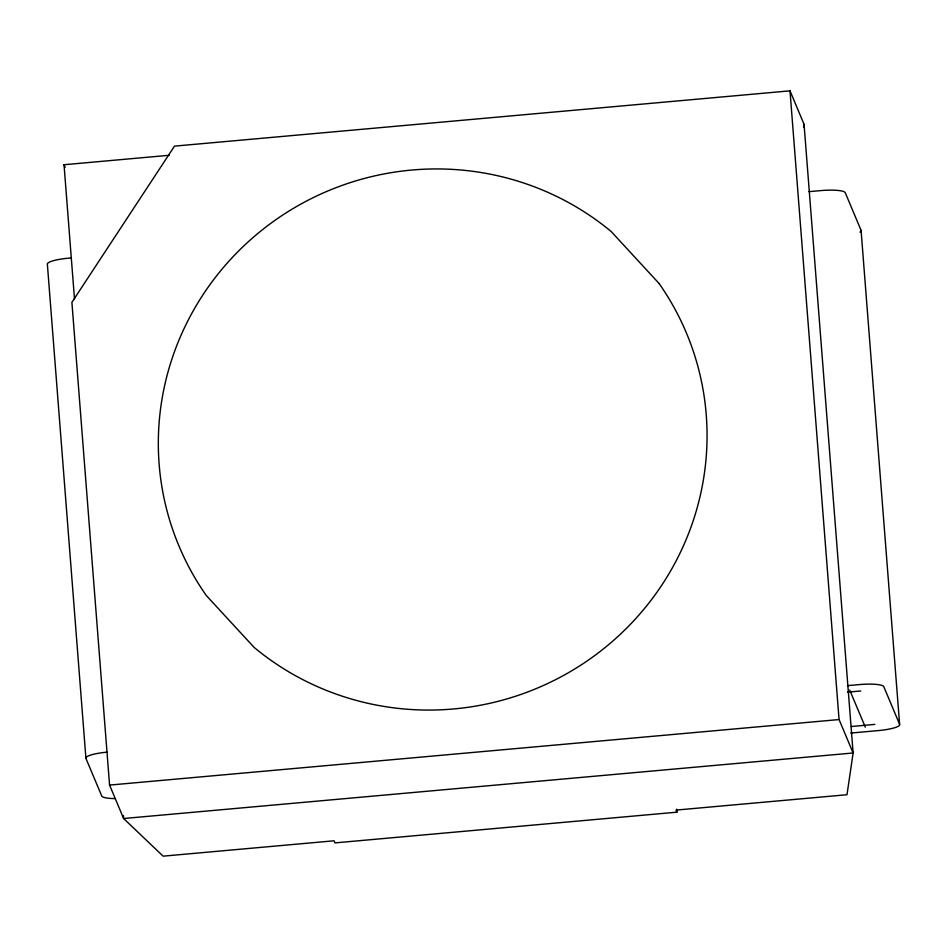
<?xml version="1.0" encoding="UTF-8"?>
<svg xmlns="http://www.w3.org/2000/svg" width="947" height="947" viewBox="0 0 947 947"><rect width="100%" height="100%" fill="white"/><g stroke="black" fill="none" stroke-linecap="round" stroke-linejoin="round"><path stroke-width="1.42" d="M803.636 127.147L804.05 124.27L789.999 90.841L174.497 146.134L71.901 302.318L109.568 785.087L123.619 818.516L163.109 856.159L334.078 840.794L334.954 842.889L676.904 812.171L676.679 809.223M74.493 298.885L64.029 164.731L169.241 155.272M71.356 257.915L68.421 258.188A22.929 4.309 -4.5 0 0 47.386 264.414L85.928 758.393L101.743 796.001A22.929 4.309 -4.5 0 0 114.658 798.593M808.939 191.661L820.706 190.607A22.929 4.309 -4.5 0 1 845.257 192.738L861.072 230.346L899.614 724.337A22.929 4.309 -4.5 0 1 878.579 730.563L850.761 733.061M847.494 685.652L859.26 684.598A22.929 4.309 -4.5 0 1 883.811 686.729L899.614 724.337M847.553 692.15L860.776 690.967M109.568 785.087L839.066 719.554L853.117 752.983L846.997 794.722L676.028 810.087L676.904 812.171M851.341 726.503L874.827 724.396M849.696 690.008L865.333 727.201M64.029 164.731L65.142 167.37M804.05 124.27L853.117 752.983L123.619 818.516L123.394 815.568M789.999 90.841L839.066 719.554M85.928 758.393A22.929 4.309 -4.5 0 1 106.975 752.167M861.072 230.346A22.929 4.309 -4.5 0 1 860.006 232.098M659.088 283.496L611.253 231.601A275.175 269.741 -22.8 0 0 249.475 240.692A275.175 269.741 -22.8 0 0 206.292 595.509L254.127 647.405A275.175 269.741 -22.8 0 0 615.905 638.314A275.175 269.741 -22.8 0 0 659.088 283.496"/></g></svg>
